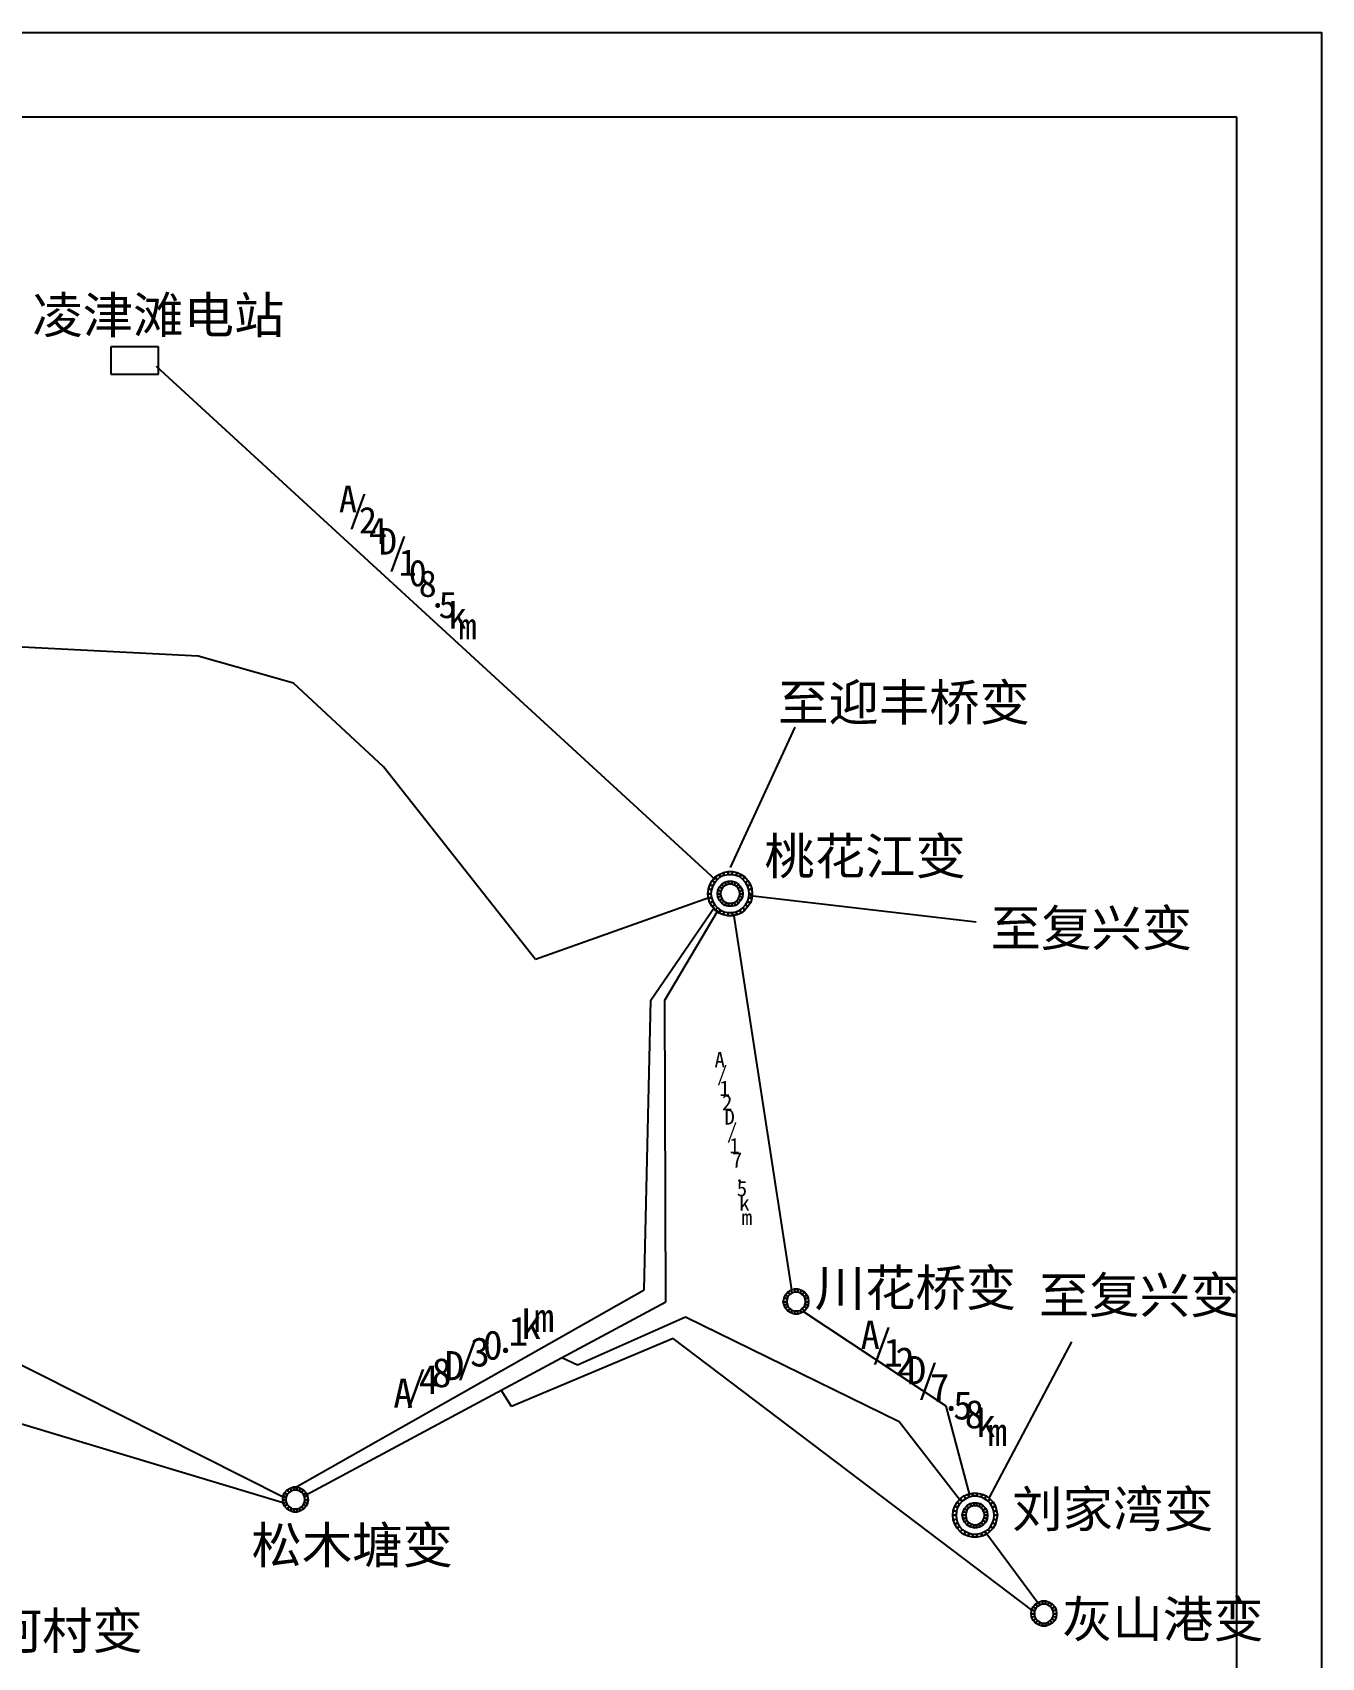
# Model space of a CAD drawing. Header units: metres. Extents: x 17 to 1264, y 17 to 859.
# Drawn here: x 776 to 1207, y 315 to 859 of the extents above; entities that cross this region are included whole.
import ezdxf

# ---------------------------------------------------------------- set-up
doc = ezdxf.new("R2010")
doc.units = ezdxf.units.M
for name, color, linetype in [('LINES', 7, 'Continuous'), ('POLYLINES', 4, 'Continuous'), ('RECTS', 7, 'Continuous'), ('TEXTS', 3, 'Continuous')]:
    doc.layers.add(name, color=color, linetype=linetype)

msp = doc.modelspace()

# ---------------------------------------------------------------- linework, layer by layer
at = {"layer": 'LINES'}
for p, q in [((1179.14, 830.45), (87.76, 830.45)), ((1179.14, 45.22), (1179.14, 830.45)), ((818.2, 753.62), (802.22, 753.62)), ((802.22, 753.62), (802.22, 744.55)), ((818.2, 744.55), (818.2, 753.62)), ((817.41, 747.22), (1004.47, 575.42)), ((802.22, 744.55), (818.2, 744.55)), ((831.52, 650.16), (685.29, 657.5)), ((863.35, 641.16), (831.52, 650.16)), ((893.51, 613.15), (863.35, 641.16)), ((1031.11, 626.4), (1009.51, 579.46)), ((944.35, 548.71), (893.51, 613.15)), ((1002.67, 569.38), (944.35, 548.71)), ((982.94, 535.1), (1004.32, 566.14)), ((1091.8, 561.17), (1016.2, 569.95)), ((987.69, 535.03), (1005.47, 565.13)), ((1030.17, 438.12), (1010.73, 563.9)), ((980.78, 438.12), (982.94, 535.1)), ((987.98, 434.16), (987.69, 535.03)), ((860.54, 366.62), (588.31, 448.56)), ((860.32, 368.57), (696.95, 450.94)), ((863.2, 371.59), (980.78, 438.12)), ((867.45, 369.43), (987.98, 434.16)), ((1081.79, 399.17), (1033.99, 430.92)), ((958.46, 413.06), (994.53, 429.12)), ((994.53, 429.12), (1066.1, 394.06)), ((990.5, 421.85), (936.35, 399.1)), ((1110.81, 330.7), (990.5, 421.85)), ((1123.77, 420.77), (1096.19, 368.64)), ((953.2, 415.51), (958.46, 413.06)), ((936.35, 399.1), (932.9, 404.57)), ((1089.71, 369.43), (1081.79, 399.17)), ((1066.1, 394.06), (1086.62, 367.63)), ((1112.68, 333.14), (1095.04, 356.83))]:
    msp.add_line(p, q, dxfattribs=at)
at = {"layer": 'POLYLINES'}
for points in [[(1006.27, 576.29), (1005.26, 575.42), (1004.54, 576.29), (1005.83, 577.15), (1006.27, 576.29)], [(1006.27, 576.29), (1005.26, 575.42), (1004.54, 576.29), (1005.83, 577.15), (1006.27, 576.29)], [(1007.56, 576.72), (1006.27, 576.29), (1005.83, 577.15), (1007.27, 577.73), (1007.56, 576.72)], [(1007.56, 576.72), (1006.27, 576.29), (1005.83, 577.15), (1007.27, 577.73), (1007.56, 576.72)], [(1008.86, 577.01), (1007.56, 576.72), (1007.27, 577.73), (1008.71, 578.16), (1008.86, 577.01)], [(1008.86, 577.01), (1007.56, 576.72), (1007.27, 577.73), (1008.71, 578.16), (1008.86, 577.01)], [(1010.15, 577.01), (1008.86, 577.01), (1008.71, 578.16), (1010.3, 578.16), (1010.15, 577.01)], [(1010.15, 577.01), (1008.86, 577.01), (1008.71, 578.16), (1010.3, 578.16), (1010.15, 577.01)], [(1011.45, 576.72), (1010.15, 577.01), (1010.3, 578.16), (1011.88, 577.73), (1011.45, 576.72)], [(1011.45, 576.72), (1010.15, 577.01), (1010.3, 578.16), (1011.88, 577.73), (1011.45, 576.72)], [(1012.75, 576.29), (1011.45, 576.72), (1011.88, 577.73), (1013.18, 577.15), (1012.75, 576.29)], [(1012.75, 576.29), (1011.45, 576.72), (1011.88, 577.73), (1013.18, 577.15), (1012.75, 576.29)], [(1013.75, 575.42), (1012.75, 576.29), (1013.18, 577.15), (1014.47, 576.29), (1013.75, 575.42)], [(1013.75, 575.42), (1012.75, 576.29), (1013.18, 577.15), (1014.47, 576.29), (1013.75, 575.42)], [(1003.24, 571.97), (1003.1, 570.67), (1002.09, 570.67), (1002.23, 572.26), (1003.24, 571.97)], [(1003.24, 571.97), (1003.1, 570.67), (1002.09, 570.67), (1002.23, 572.26), (1003.24, 571.97)], [(1003.67, 573.26), (1003.24, 571.97), (1002.23, 572.26), (1002.67, 573.7), (1003.67, 573.26)], [(1003.67, 573.26), (1003.24, 571.97), (1002.23, 572.26), (1002.67, 573.7), (1003.67, 573.26)], [(1004.39, 574.42), (1003.67, 573.26), (1002.67, 573.7), (1003.53, 575.14), (1004.39, 574.42)], [(1004.39, 574.42), (1003.67, 573.26), (1002.67, 573.7), (1003.53, 575.14), (1004.39, 574.42)], [(1005.26, 575.42), (1004.39, 574.42), (1003.53, 575.14), (1004.54, 576.29), (1005.26, 575.42)], [(1005.26, 575.42), (1004.39, 574.42), (1003.53, 575.14), (1004.54, 576.29), (1005.26, 575.42)], [(1006.41, 571.54), (1006.27, 570.67), (1005.26, 570.67), (1005.4, 571.82), (1006.41, 571.54)], [(1006.41, 571.54), (1006.27, 570.67), (1005.26, 570.67), (1005.4, 571.82), (1006.41, 571.54)], [(1006.84, 572.4), (1006.41, 571.54), (1005.4, 571.82), (1005.98, 572.98), (1006.84, 572.4)], [(1006.84, 572.4), (1006.41, 571.54), (1005.4, 571.82), (1005.98, 572.98), (1006.84, 572.4)], [(1007.42, 573.12), (1006.84, 572.4), (1005.98, 572.98), (1006.7, 573.84), (1007.42, 573.12)], [(1007.42, 573.12), (1006.84, 572.4), (1005.98, 572.98), (1006.7, 573.84), (1007.42, 573.12)], [(1008.14, 573.55), (1007.42, 573.12), (1006.7, 573.84), (1007.71, 574.56), (1008.14, 573.55)], [(1008.14, 573.55), (1007.42, 573.12), (1006.7, 573.84), (1007.71, 574.56), (1008.14, 573.55)], [(1009, 573.84), (1008.14, 573.55), (1007.71, 574.56), (1008.86, 574.85), (1009, 573.84)], [(1009, 573.84), (1008.14, 573.55), (1007.71, 574.56), (1008.86, 574.85), (1009, 573.84)], [(1010.01, 573.84), (1009, 573.84), (1008.86, 574.85), (1010.15, 574.85), (1010.01, 573.84)], [(1010.01, 573.84), (1009, 573.84), (1008.86, 574.85), (1010.15, 574.85), (1010.01, 573.84)], [(1010.87, 573.55), (1010.01, 573.84), (1010.15, 574.85), (1011.31, 574.56), (1010.87, 573.55)], [(1010.87, 573.55), (1010.01, 573.84), (1010.15, 574.85), (1011.31, 574.56), (1010.87, 573.55)], [(1011.59, 573.12), (1010.87, 573.55), (1011.31, 574.56), (1012.31, 573.84), (1011.59, 573.12)], [(1011.59, 573.12), (1010.87, 573.55), (1011.31, 574.56), (1012.31, 573.84), (1011.59, 573.12)], [(1012.17, 572.4), (1011.59, 573.12), (1012.31, 573.84), (1013.03, 572.98), (1012.17, 572.4)], [(1012.17, 572.4), (1011.59, 573.12), (1012.31, 573.84), (1013.03, 572.98), (1012.17, 572.4)], [(1012.6, 571.54), (1012.17, 572.4), (1013.03, 572.98), (1013.61, 571.82), (1012.6, 571.54)], [(1012.6, 571.54), (1012.17, 572.4), (1013.03, 572.98), (1013.61, 571.82), (1012.6, 571.54)], [(1012.75, 570.67), (1012.6, 571.54), (1013.61, 571.82), (1013.75, 570.67), (1012.75, 570.67)], [(1012.75, 570.67), (1012.6, 571.54), (1013.61, 571.82), (1013.75, 570.67), (1012.75, 570.67)], [(1014.62, 574.42), (1013.75, 575.42), (1014.47, 576.29), (1015.48, 575.14), (1014.62, 574.42)], [(1014.62, 574.42), (1013.75, 575.42), (1014.47, 576.29), (1015.48, 575.14), (1014.62, 574.42)], [(1015.34, 573.26), (1014.62, 574.42), (1015.48, 575.14), (1016.35, 573.7), (1015.34, 573.26)], [(1015.34, 573.26), (1014.62, 574.42), (1015.48, 575.14), (1016.35, 573.7), (1015.34, 573.26)], [(1015.77, 571.97), (1015.34, 573.26), (1016.35, 573.7), (1016.78, 572.26), (1015.77, 571.97)], [(1015.77, 571.97), (1015.34, 573.26), (1016.35, 573.7), (1016.78, 572.26), (1015.77, 571.97)], [(1015.91, 570.67), (1015.77, 571.97), (1016.78, 572.26), (1016.92, 570.67), (1015.91, 570.67)], [(1015.91, 570.67), (1015.77, 571.97), (1016.78, 572.26), (1016.92, 570.67), (1015.91, 570.67)], [(1003.1, 570.67), (1003.24, 569.38), (1002.23, 569.09), (1002.09, 570.67), (1003.1, 570.67)], [(1003.1, 570.67), (1003.24, 569.38), (1002.23, 569.09), (1002.09, 570.67), (1003.1, 570.67)], [(1003.24, 569.38), (1003.67, 568.08), (1002.67, 567.65), (1002.23, 569.09), (1003.24, 569.38)], [(1003.24, 569.38), (1003.67, 568.08), (1002.67, 567.65), (1002.23, 569.09), (1003.24, 569.38)], [(1003.67, 568.08), (1004.39, 566.93), (1003.53, 566.35), (1002.67, 567.65), (1003.67, 568.08)], [(1003.67, 568.08), (1004.39, 566.93), (1003.53, 566.35), (1002.67, 567.65), (1003.67, 568.08)], [(1004.39, 566.93), (1005.26, 565.92), (1004.54, 565.2), (1003.53, 566.35), (1004.39, 566.93)], [(1004.39, 566.93), (1005.26, 565.92), (1004.54, 565.2), (1003.53, 566.35), (1004.39, 566.93)], [(1005.26, 565.92), (1006.27, 565.2), (1005.83, 564.19), (1004.54, 565.2), (1005.26, 565.92)], [(1005.26, 565.92), (1006.27, 565.2), (1005.83, 564.19), (1004.54, 565.2), (1005.26, 565.92)], [(1006.27, 570.67), (1006.41, 569.81), (1005.4, 569.52), (1005.26, 570.67), (1006.27, 570.67)], [(1006.27, 570.67), (1006.41, 569.81), (1005.4, 569.52), (1005.26, 570.67), (1006.27, 570.67)], [(1006.41, 569.81), (1006.84, 568.94), (1005.98, 568.37), (1005.4, 569.52), (1006.41, 569.81)], [(1006.41, 569.81), (1006.84, 568.94), (1005.98, 568.37), (1005.4, 569.52), (1006.41, 569.81)], [(1006.84, 568.94), (1007.42, 568.22), (1006.7, 567.5), (1005.98, 568.37), (1006.84, 568.94)], [(1006.84, 568.94), (1007.42, 568.22), (1006.7, 567.5), (1005.98, 568.37), (1006.84, 568.94)], [(1007.42, 568.22), (1008.14, 567.79), (1007.71, 566.78), (1006.7, 567.5), (1007.42, 568.22)], [(1007.42, 568.22), (1008.14, 567.79), (1007.71, 566.78), (1006.7, 567.5), (1007.42, 568.22)], [(1008.14, 567.79), (1009, 567.5), (1008.86, 566.5), (1007.71, 566.78), (1008.14, 567.79)], [(1008.14, 567.79), (1009, 567.5), (1008.86, 566.5), (1007.71, 566.78), (1008.14, 567.79)], [(1009, 567.5), (1010.01, 567.5), (1010.15, 566.5), (1008.86, 566.5), (1009, 567.5)], [(1009, 567.5), (1010.01, 567.5), (1010.15, 566.5), (1008.86, 566.5), (1009, 567.5)], [(1010.01, 567.5), (1010.87, 567.79), (1011.31, 566.78), (1010.15, 566.5), (1010.01, 567.5)], [(1010.01, 567.5), (1010.87, 567.79), (1011.31, 566.78), (1010.15, 566.5), (1010.01, 567.5)], [(1010.87, 567.79), (1011.59, 568.22), (1012.31, 567.5), (1011.31, 566.78), (1010.87, 567.79)], [(1010.87, 567.79), (1011.59, 568.22), (1012.31, 567.5), (1011.31, 566.78), (1010.87, 567.79)], [(1011.59, 568.22), (1012.17, 568.94), (1013.03, 568.37), (1012.31, 567.5), (1011.59, 568.22)], [(1011.59, 568.22), (1012.17, 568.94), (1013.03, 568.37), (1012.31, 567.5), (1011.59, 568.22)], [(1012.17, 568.94), (1012.6, 569.81), (1013.61, 569.52), (1013.03, 568.37), (1012.17, 568.94)], [(1012.17, 568.94), (1012.6, 569.81), (1013.61, 569.52), (1013.03, 568.37), (1012.17, 568.94)], [(1012.6, 569.81), (1012.75, 570.67), (1013.75, 570.67), (1013.61, 569.52), (1012.6, 569.81)], [(1012.6, 569.81), (1012.75, 570.67), (1013.75, 570.67), (1013.61, 569.52), (1012.6, 569.81)], [(1012.75, 565.2), (1013.75, 565.92), (1014.47, 565.2), (1013.18, 564.19), (1012.75, 565.2)], [(1012.75, 565.2), (1013.75, 565.92), (1014.47, 565.2), (1013.18, 564.19), (1012.75, 565.2)], [(1013.75, 565.92), (1014.62, 566.93), (1015.48, 566.35), (1014.47, 565.2), (1013.75, 565.92)], [(1013.75, 565.92), (1014.62, 566.93), (1015.48, 566.35), (1014.47, 565.2), (1013.75, 565.92)], [(1014.62, 566.93), (1015.34, 568.08), (1016.35, 567.65), (1015.48, 566.35), (1014.62, 566.93)], [(1014.62, 566.93), (1015.34, 568.08), (1016.35, 567.65), (1015.48, 566.35), (1014.62, 566.93)], [(1015.34, 568.08), (1015.77, 569.38), (1016.78, 569.09), (1016.35, 567.65), (1015.34, 568.08)], [(1015.34, 568.08), (1015.77, 569.38), (1016.78, 569.09), (1016.35, 567.65), (1015.34, 568.08)], [(1015.77, 569.38), (1015.91, 570.67), (1016.92, 570.67), (1016.78, 569.09), (1015.77, 569.38)], [(1015.77, 569.38), (1015.91, 570.67), (1016.92, 570.67), (1016.78, 569.09), (1015.77, 569.38)], [(1006.27, 565.2), (1007.56, 564.62), (1007.27, 563.62), (1005.83, 564.19), (1006.27, 565.2)], [(1006.27, 565.2), (1007.56, 564.62), (1007.27, 563.62), (1005.83, 564.19), (1006.27, 565.2)], [(1007.56, 564.62), (1008.86, 564.34), (1008.71, 563.33), (1007.27, 563.62), (1007.56, 564.62)], [(1007.56, 564.62), (1008.86, 564.34), (1008.71, 563.33), (1007.27, 563.62), (1007.56, 564.62)], [(1008.86, 564.34), (1010.15, 564.34), (1010.3, 563.33), (1008.71, 563.33), (1008.86, 564.34)], [(1008.86, 564.34), (1010.15, 564.34), (1010.3, 563.33), (1008.71, 563.33), (1008.86, 564.34)], [(1010.15, 564.34), (1011.45, 564.62), (1011.88, 563.62), (1010.3, 563.33), (1010.15, 564.34)], [(1010.15, 564.34), (1011.45, 564.62), (1011.88, 563.62), (1010.3, 563.33), (1010.15, 564.34)], [(1011.45, 564.62), (1012.75, 565.2), (1013.18, 564.19), (1011.88, 563.62), (1011.45, 564.62)], [(1011.45, 564.62), (1012.75, 565.2), (1013.18, 564.19), (1011.88, 563.62), (1011.45, 564.62)], [(1028.59, 435.17), (1028.44, 434.16), (1027.29, 434.16), (1027.58, 435.46), (1028.59, 435.17)], [(1028.59, 435.17), (1028.44, 434.16), (1027.29, 434.16), (1027.58, 435.46), (1028.59, 435.17)], [(1028.87, 435.89), (1028.59, 435.17), (1027.58, 435.46), (1028.01, 436.46), (1028.87, 435.89)], [(1028.87, 435.89), (1028.59, 435.17), (1027.58, 435.46), (1028.01, 436.46), (1028.87, 435.89)], [(1029.45, 436.61), (1028.87, 435.89), (1028.01, 436.46), (1028.87, 437.47), (1029.45, 436.61)], [(1029.45, 436.61), (1028.87, 435.89), (1028.01, 436.46), (1028.87, 437.47), (1029.45, 436.61)], [(1030.31, 437.18), (1029.45, 436.61), (1028.87, 437.47), (1029.88, 438.05), (1030.31, 437.18)], [(1030.31, 437.18), (1029.45, 436.61), (1028.87, 437.47), (1029.88, 438.05), (1030.31, 437.18)], [(1031.18, 437.33), (1030.31, 437.18), (1029.88, 438.05), (1031.03, 438.48), (1031.18, 437.33)], [(1031.18, 437.33), (1030.31, 437.18), (1029.88, 438.05), (1031.03, 438.48), (1031.18, 437.33)], [(1032.04, 437.33), (1031.18, 437.33), (1031.03, 438.48), (1032.19, 438.48), (1032.04, 437.33)], [(1032.04, 437.33), (1031.18, 437.33), (1031.03, 438.48), (1032.19, 438.48), (1032.04, 437.33)], [(1032.91, 437.18), (1032.04, 437.33), (1032.19, 438.48), (1033.34, 438.05), (1032.91, 437.18)], [(1032.91, 437.18), (1032.04, 437.33), (1032.19, 438.48), (1033.34, 438.05), (1032.91, 437.18)], [(1033.63, 436.61), (1032.91, 437.18), (1033.34, 438.05), (1034.35, 437.47), (1033.63, 436.61)], [(1033.63, 436.61), (1032.91, 437.18), (1033.34, 438.05), (1034.35, 437.47), (1033.63, 436.61)], [(1034.35, 435.89), (1033.63, 436.61), (1034.35, 437.47), (1035.21, 436.46), (1034.35, 435.89)], [(1034.35, 435.89), (1033.63, 436.61), (1034.35, 437.47), (1035.21, 436.46), (1034.35, 435.89)], [(1034.63, 435.17), (1034.35, 435.89), (1035.21, 436.46), (1035.64, 435.46), (1034.63, 435.17)], [(1034.63, 435.17), (1034.35, 435.89), (1035.21, 436.46), (1035.64, 435.46), (1034.63, 435.17)], [(1034.78, 434.16), (1034.63, 435.17), (1035.64, 435.46), (1035.79, 434.16), (1034.78, 434.16)], [(1034.78, 434.16), (1034.63, 435.17), (1035.64, 435.46), (1035.79, 434.16), (1034.78, 434.16)], [(1028.44, 434.16), (1028.59, 433.3), (1027.58, 433.01), (1027.29, 434.16), (1028.44, 434.16)], [(1028.44, 434.16), (1028.59, 433.3), (1027.58, 433.01), (1027.29, 434.16), (1028.44, 434.16)], [(1028.59, 433.3), (1028.87, 432.58), (1028.01, 432), (1027.58, 433.01), (1028.59, 433.3)], [(1028.59, 433.3), (1028.87, 432.58), (1028.01, 432), (1027.58, 433.01), (1028.59, 433.3)], [(1028.87, 432.58), (1029.45, 431.86), (1028.87, 430.99), (1028.01, 432), (1028.87, 432.58)], [(1028.87, 432.58), (1029.45, 431.86), (1028.87, 430.99), (1028.01, 432), (1028.87, 432.58)], [(1029.45, 431.86), (1030.31, 431.28), (1029.88, 430.42), (1028.87, 430.99), (1029.45, 431.86)], [(1029.45, 431.86), (1030.31, 431.28), (1029.88, 430.42), (1028.87, 430.99), (1029.45, 431.86)], [(1030.31, 431.28), (1031.18, 431.14), (1031.03, 429.98), (1029.88, 430.42), (1030.31, 431.28)], [(1030.31, 431.28), (1031.18, 431.14), (1031.03, 429.98), (1029.88, 430.42), (1030.31, 431.28)], [(1031.18, 431.14), (1032.04, 431.14), (1032.19, 429.98), (1031.03, 429.98), (1031.18, 431.14)], [(1031.18, 431.14), (1032.04, 431.14), (1032.19, 429.98), (1031.03, 429.98), (1031.18, 431.14)], [(1032.04, 431.14), (1032.91, 431.28), (1033.34, 430.42), (1032.19, 429.98), (1032.04, 431.14)], [(1032.04, 431.14), (1032.91, 431.28), (1033.34, 430.42), (1032.19, 429.98), (1032.04, 431.14)], [(1032.91, 431.28), (1033.63, 431.86), (1034.35, 430.99), (1033.34, 430.42), (1032.91, 431.28)], [(1032.91, 431.28), (1033.63, 431.86), (1034.35, 430.99), (1033.34, 430.42), (1032.91, 431.28)], [(1033.63, 431.86), (1034.35, 432.58), (1035.21, 432), (1034.35, 430.99), (1033.63, 431.86)], [(1033.63, 431.86), (1034.35, 432.58), (1035.21, 432), (1034.35, 430.99), (1033.63, 431.86)], [(1034.35, 432.58), (1034.63, 433.3), (1035.64, 433.01), (1035.21, 432), (1034.35, 432.58)], [(1034.35, 432.58), (1034.63, 433.3), (1035.64, 433.01), (1035.21, 432), (1034.35, 432.58)], [(1034.63, 433.3), (1034.78, 434.16), (1035.79, 434.16), (1035.64, 433.01), (1034.63, 433.3)], [(1034.63, 433.3), (1034.78, 434.16), (1035.79, 434.16), (1035.64, 433.01), (1034.63, 433.3)], [(861.26, 369.65), (860.97, 368.93), (859.96, 369.22), (860.39, 370.22), (861.26, 369.65)], [(861.26, 369.65), (860.97, 368.93), (859.96, 369.22), (860.39, 370.22), (861.26, 369.65)], [(861.98, 370.37), (861.26, 369.65), (860.39, 370.22), (861.26, 371.23), (861.98, 370.37)], [(861.98, 370.37), (861.26, 369.65), (860.39, 370.22), (861.26, 371.23), (861.98, 370.37)], [(862.7, 370.94), (861.98, 370.37), (861.26, 371.23), (862.27, 371.81), (862.7, 370.94)], [(862.7, 370.94), (861.98, 370.37), (861.26, 371.23), (862.27, 371.81), (862.7, 370.94)], [(863.56, 371.09), (862.7, 370.94), (862.27, 371.81), (863.42, 372.24), (863.56, 371.09)], [(863.56, 371.09), (862.7, 370.94), (862.27, 371.81), (863.42, 372.24), (863.56, 371.09)], [(864.43, 371.09), (863.56, 371.09), (863.42, 372.24), (864.57, 372.24), (864.43, 371.09)], [(864.43, 371.09), (863.56, 371.09), (863.42, 372.24), (864.57, 372.24), (864.43, 371.09)], [(865.29, 370.94), (864.43, 371.09), (864.57, 372.24), (865.72, 371.81), (865.29, 370.94)], [(865.29, 370.94), (864.43, 371.09), (864.57, 372.24), (865.72, 371.81), (865.29, 370.94)], [(866.15, 370.37), (865.29, 370.94), (865.72, 371.81), (866.73, 371.23), (866.15, 370.37)], [(866.15, 370.37), (865.29, 370.94), (865.72, 371.81), (866.73, 371.23), (866.15, 370.37)], [(866.73, 369.65), (866.15, 370.37), (866.73, 371.23), (867.59, 370.22), (866.73, 369.65)], [(866.73, 369.65), (866.15, 370.37), (866.73, 371.23), (867.59, 370.22), (866.73, 369.65)], [(867.02, 368.93), (866.73, 369.65), (867.59, 370.22), (868.03, 369.22), (867.02, 368.93)], [(867.02, 368.93), (866.73, 369.65), (867.59, 370.22), (868.03, 369.22), (867.02, 368.93)], [(1089.5, 368.78), (1088.35, 368.21), (1087.77, 369.22), (1089.21, 369.79), (1089.5, 368.78)], [(1089.5, 368.78), (1088.35, 368.21), (1087.77, 369.22), (1089.21, 369.79), (1089.5, 368.78)], [(1090.79, 369.07), (1089.5, 368.78), (1089.21, 369.79), (1090.65, 370.08), (1090.79, 369.07)], [(1090.79, 369.07), (1089.5, 368.78), (1089.21, 369.79), (1090.65, 370.08), (1090.79, 369.07)], [(1092.09, 369.07), (1090.79, 369.07), (1090.65, 370.08), (1092.23, 370.08), (1092.09, 369.07)], [(1092.09, 369.07), (1090.79, 369.07), (1090.65, 370.08), (1092.23, 370.08), (1092.09, 369.07)], [(1093.53, 368.78), (1092.09, 369.07), (1092.23, 370.08), (1093.82, 369.79), (1093.53, 368.78)], [(1093.53, 368.78), (1092.09, 369.07), (1092.23, 370.08), (1093.82, 369.79), (1093.53, 368.78)], [(1094.68, 368.21), (1093.53, 368.78), (1093.82, 369.79), (1095.26, 369.22), (1094.68, 368.21)], [(1094.68, 368.21), (1093.53, 368.78), (1093.82, 369.79), (1095.26, 369.22), (1094.68, 368.21)], [(860.97, 368.93), (860.83, 367.92), (859.82, 367.92), (859.96, 369.22), (860.97, 368.93)], [(860.97, 368.93), (860.83, 367.92), (859.82, 367.92), (859.96, 369.22), (860.97, 368.93)], [(860.83, 367.92), (860.97, 367.06), (859.96, 366.77), (859.82, 367.92), (860.83, 367.92)], [(860.83, 367.92), (860.97, 367.06), (859.96, 366.77), (859.82, 367.92), (860.83, 367.92)], [(860.97, 367.06), (861.26, 366.34), (860.39, 365.76), (859.96, 366.77), (860.97, 367.06)], [(860.97, 367.06), (861.26, 366.34), (860.39, 365.76), (859.96, 366.77), (860.97, 367.06)], [(861.26, 366.34), (861.98, 365.62), (861.26, 364.75), (860.39, 365.76), (861.26, 366.34)], [(861.26, 366.34), (861.98, 365.62), (861.26, 364.75), (860.39, 365.76), (861.26, 366.34)], [(861.98, 365.62), (862.7, 365.04), (862.27, 364.18), (861.26, 364.75), (861.98, 365.62)], [(861.98, 365.62), (862.7, 365.04), (862.27, 364.18), (861.26, 364.75), (861.98, 365.62)], [(862.7, 365.04), (863.56, 364.9), (863.42, 363.74), (862.27, 364.18), (862.7, 365.04)], [(862.7, 365.04), (863.56, 364.9), (863.42, 363.74), (862.27, 364.18), (862.7, 365.04)], [(863.56, 364.9), (864.43, 364.9), (864.57, 363.74), (863.42, 363.74), (863.56, 364.9)], [(863.56, 364.9), (864.43, 364.9), (864.57, 363.74), (863.42, 363.74), (863.56, 364.9)], [(864.43, 364.9), (865.29, 365.04), (865.72, 364.18), (864.57, 363.74), (864.43, 364.9)], [(864.43, 364.9), (865.29, 365.04), (865.72, 364.18), (864.57, 363.74), (864.43, 364.9)], [(865.29, 365.04), (866.15, 365.62), (866.73, 364.75), (865.72, 364.18), (865.29, 365.04)], [(865.29, 365.04), (866.15, 365.62), (866.73, 364.75), (865.72, 364.18), (865.29, 365.04)], [(866.15, 365.62), (866.73, 366.34), (867.59, 365.76), (866.73, 364.75), (866.15, 365.62)], [(866.15, 365.62), (866.73, 366.34), (867.59, 365.76), (866.73, 364.75), (866.15, 365.62)], [(866.73, 366.34), (867.02, 367.06), (868.03, 366.77), (867.59, 365.76), (866.73, 366.34)], [(866.73, 366.34), (867.02, 367.06), (868.03, 366.77), (867.59, 365.76), (866.73, 366.34)], [(867.16, 367.92), (867.02, 368.93), (868.03, 369.22), (868.31, 367.92), (867.16, 367.92)], [(867.16, 367.92), (867.02, 368.93), (868.03, 369.22), (868.31, 367.92), (867.16, 367.92)], [(867.02, 367.06), (867.16, 367.92), (868.31, 367.92), (868.03, 366.77), (867.02, 367.06)], [(867.02, 367.06), (867.16, 367.92), (868.31, 367.92), (868.03, 366.77), (867.02, 367.06)], [(1085.32, 364.03), (1085.18, 362.74), (1084.03, 362.74), (1084.17, 364.32), (1085.32, 364.03)], [(1085.32, 364.03), (1085.18, 362.74), (1084.03, 362.74), (1084.17, 364.32), (1085.32, 364.03)], [(1085.61, 365.33), (1085.32, 364.03), (1084.17, 364.32), (1084.75, 365.76), (1085.61, 365.33)], [(1085.61, 365.33), (1085.32, 364.03), (1084.17, 364.32), (1084.75, 365.76), (1085.61, 365.33)], [(1086.33, 366.48), (1085.61, 365.33), (1084.75, 365.76), (1085.47, 367.06), (1086.33, 366.48)], [(1086.33, 366.48), (1085.61, 365.33), (1084.75, 365.76), (1085.47, 367.06), (1086.33, 366.48)], [(1087.19, 367.49), (1086.33, 366.48), (1085.47, 367.06), (1086.47, 368.21), (1087.19, 367.49)], [(1087.19, 367.49), (1086.33, 366.48), (1085.47, 367.06), (1086.47, 368.21), (1087.19, 367.49)], [(1088.35, 368.21), (1087.19, 367.49), (1086.47, 368.21), (1087.77, 369.22), (1088.35, 368.21)], [(1088.35, 368.21), (1087.19, 367.49), (1086.47, 368.21), (1087.77, 369.22), (1088.35, 368.21)], [(1088.78, 364.46), (1088.49, 363.6), (1087.48, 363.89), (1087.91, 365.04), (1088.78, 364.46)], [(1088.78, 364.46), (1088.49, 363.6), (1087.48, 363.89), (1087.91, 365.04), (1088.78, 364.46)], [(1089.35, 365.18), (1088.78, 364.46), (1087.91, 365.04), (1088.78, 365.9), (1089.35, 365.18)], [(1089.35, 365.18), (1088.78, 364.46), (1087.91, 365.04), (1088.78, 365.9), (1089.35, 365.18)], [(1090.22, 365.62), (1089.35, 365.18), (1088.78, 365.9), (1089.79, 366.62), (1090.22, 365.62)], [(1090.22, 365.62), (1089.35, 365.18), (1088.78, 365.9), (1089.79, 366.62), (1090.22, 365.62)], [(1091.08, 365.9), (1090.22, 365.62), (1089.79, 366.62), (1090.94, 366.91), (1091.08, 365.9)], [(1091.08, 365.9), (1090.22, 365.62), (1089.79, 366.62), (1090.94, 366.91), (1091.08, 365.9)], [(1091.95, 365.9), (1091.08, 365.9), (1090.94, 366.91), (1092.09, 366.91), (1091.95, 365.9)], [(1091.95, 365.9), (1091.08, 365.9), (1090.94, 366.91), (1092.09, 366.91), (1091.95, 365.9)], [(1092.81, 365.62), (1091.95, 365.9), (1092.09, 366.91), (1093.24, 366.62), (1092.81, 365.62)], [(1092.81, 365.62), (1091.95, 365.9), (1092.09, 366.91), (1093.24, 366.62), (1092.81, 365.62)], [(1093.53, 365.18), (1092.81, 365.62), (1093.24, 366.62), (1094.25, 365.9), (1093.53, 365.18)], [(1093.53, 365.18), (1092.81, 365.62), (1093.24, 366.62), (1094.25, 365.9), (1093.53, 365.18)], [(1094.11, 364.46), (1093.53, 365.18), (1094.25, 365.9), (1095.11, 365.04), (1094.11, 364.46)], [(1094.11, 364.46), (1093.53, 365.18), (1094.25, 365.9), (1095.11, 365.04), (1094.11, 364.46)], [(1094.54, 363.6), (1094.11, 364.46), (1095.11, 365.04), (1095.55, 363.89), (1094.54, 363.6)], [(1094.54, 363.6), (1094.11, 364.46), (1095.11, 365.04), (1095.55, 363.89), (1094.54, 363.6)], [(1095.83, 367.49), (1094.68, 368.21), (1095.26, 369.22), (1096.41, 368.21), (1095.83, 367.49)], [(1095.83, 367.49), (1094.68, 368.21), (1095.26, 369.22), (1096.41, 368.21), (1095.83, 367.49)], [(1096.7, 366.48), (1095.83, 367.49), (1096.41, 368.21), (1097.56, 367.06), (1096.7, 366.48)], [(1096.7, 366.48), (1095.83, 367.49), (1096.41, 368.21), (1097.56, 367.06), (1096.7, 366.48)], [(1097.27, 365.33), (1096.7, 366.48), (1097.56, 367.06), (1098.28, 365.76), (1097.27, 365.33)], [(1097.27, 365.33), (1096.7, 366.48), (1097.56, 367.06), (1098.28, 365.76), (1097.27, 365.33)], [(1097.71, 364.03), (1097.27, 365.33), (1098.28, 365.76), (1098.71, 364.32), (1097.71, 364.03)], [(1097.71, 364.03), (1097.27, 365.33), (1098.28, 365.76), (1098.71, 364.32), (1097.71, 364.03)], [(1097.85, 362.74), (1097.71, 364.03), (1098.71, 364.32), (1099, 362.74), (1097.85, 362.74)], [(1097.85, 362.74), (1097.71, 364.03), (1098.71, 364.32), (1099, 362.74), (1097.85, 362.74)], [(1085.18, 362.74), (1085.32, 361.44), (1084.17, 361.15), (1084.03, 362.74), (1085.18, 362.74)], [(1085.18, 362.74), (1085.32, 361.44), (1084.17, 361.15), (1084.03, 362.74), (1085.18, 362.74)], [(1085.32, 361.44), (1085.61, 360.14), (1084.75, 359.71), (1084.17, 361.15), (1085.32, 361.44)], [(1085.32, 361.44), (1085.61, 360.14), (1084.75, 359.71), (1084.17, 361.15), (1085.32, 361.44)], [(1085.61, 360.14), (1086.33, 358.99), (1085.47, 358.42), (1084.75, 359.71), (1085.61, 360.14)], [(1085.61, 360.14), (1086.33, 358.99), (1085.47, 358.42), (1084.75, 359.71), (1085.61, 360.14)], [(1086.33, 358.99), (1087.19, 357.98), (1086.47, 357.26), (1085.47, 358.42), (1086.33, 358.99)], [(1086.33, 358.99), (1087.19, 357.98), (1086.47, 357.26), (1085.47, 358.42), (1086.33, 358.99)], [(1088.49, 363.6), (1088.35, 362.74), (1087.19, 362.74), (1087.48, 363.89), (1088.49, 363.6)], [(1088.49, 363.6), (1088.35, 362.74), (1087.19, 362.74), (1087.48, 363.89), (1088.49, 363.6)], [(1088.35, 362.74), (1088.49, 361.87), (1087.48, 361.58), (1087.19, 362.74), (1088.35, 362.74)], [(1088.35, 362.74), (1088.49, 361.87), (1087.48, 361.58), (1087.19, 362.74), (1088.35, 362.74)], [(1088.49, 361.87), (1088.78, 361.01), (1087.91, 360.43), (1087.48, 361.58), (1088.49, 361.87)], [(1088.49, 361.87), (1088.78, 361.01), (1087.91, 360.43), (1087.48, 361.58), (1088.49, 361.87)], [(1088.78, 361.01), (1089.35, 360.29), (1088.78, 359.57), (1087.91, 360.43), (1088.78, 361.01)], [(1088.78, 361.01), (1089.35, 360.29), (1088.78, 359.57), (1087.91, 360.43), (1088.78, 361.01)], [(1089.35, 360.29), (1090.22, 359.86), (1089.79, 358.85), (1088.78, 359.57), (1089.35, 360.29)], [(1089.35, 360.29), (1090.22, 359.86), (1089.79, 358.85), (1088.78, 359.57), (1089.35, 360.29)], [(1090.22, 359.86), (1091.08, 359.57), (1090.94, 358.56), (1089.79, 358.85), (1090.22, 359.86)], [(1090.22, 359.86), (1091.08, 359.57), (1090.94, 358.56), (1089.79, 358.85), (1090.22, 359.86)], [(1091.08, 359.57), (1091.95, 359.57), (1092.09, 358.56), (1090.94, 358.56), (1091.08, 359.57)], [(1091.08, 359.57), (1091.95, 359.57), (1092.09, 358.56), (1090.94, 358.56), (1091.08, 359.57)], [(1091.95, 359.57), (1092.81, 359.86), (1093.24, 358.85), (1092.09, 358.56), (1091.95, 359.57)], [(1091.95, 359.57), (1092.81, 359.86), (1093.24, 358.85), (1092.09, 358.56), (1091.95, 359.57)], [(1092.81, 359.86), (1093.53, 360.29), (1094.25, 359.57), (1093.24, 358.85), (1092.81, 359.86)], [(1092.81, 359.86), (1093.53, 360.29), (1094.25, 359.57), (1093.24, 358.85), (1092.81, 359.86)], [(1093.53, 360.29), (1094.11, 361.01), (1095.11, 360.43), (1094.25, 359.57), (1093.53, 360.29)], [(1093.53, 360.29), (1094.11, 361.01), (1095.11, 360.43), (1094.25, 359.57), (1093.53, 360.29)], [(1094.11, 361.01), (1094.54, 361.87), (1095.55, 361.58), (1095.11, 360.43), (1094.11, 361.01)], [(1094.11, 361.01), (1094.54, 361.87), (1095.55, 361.58), (1095.11, 360.43), (1094.11, 361.01)], [(1094.68, 362.74), (1094.54, 363.6), (1095.55, 363.89), (1095.69, 362.74), (1094.68, 362.74)], [(1094.68, 362.74), (1094.54, 363.6), (1095.55, 363.89), (1095.69, 362.74), (1094.68, 362.74)], [(1094.54, 361.87), (1094.68, 362.74), (1095.69, 362.74), (1095.55, 361.58), (1094.54, 361.87)], [(1094.54, 361.87), (1094.68, 362.74), (1095.69, 362.74), (1095.55, 361.58), (1094.54, 361.87)], [(1095.83, 357.98), (1096.7, 358.99), (1097.56, 358.42), (1096.41, 357.26), (1095.83, 357.98)], [(1095.83, 357.98), (1096.7, 358.99), (1097.56, 358.42), (1096.41, 357.26), (1095.83, 357.98)], [(1096.7, 358.99), (1097.27, 360.14), (1098.28, 359.71), (1097.56, 358.42), (1096.7, 358.99)], [(1096.7, 358.99), (1097.27, 360.14), (1098.28, 359.71), (1097.56, 358.42), (1096.7, 358.99)], [(1097.27, 360.14), (1097.71, 361.44), (1098.71, 361.15), (1098.28, 359.71), (1097.27, 360.14)], [(1097.27, 360.14), (1097.71, 361.44), (1098.71, 361.15), (1098.28, 359.71), (1097.27, 360.14)], [(1097.71, 361.44), (1097.85, 362.74), (1099, 362.74), (1098.71, 361.15), (1097.71, 361.44)], [(1097.71, 361.44), (1097.85, 362.74), (1099, 362.74), (1098.71, 361.15), (1097.71, 361.44)], [(1087.19, 357.98), (1088.35, 357.26), (1087.77, 356.26), (1086.47, 357.26), (1087.19, 357.98)], [(1087.19, 357.98), (1088.35, 357.26), (1087.77, 356.26), (1086.47, 357.26), (1087.19, 357.98)], [(1088.35, 357.26), (1089.5, 356.69), (1089.21, 355.68), (1087.77, 356.26), (1088.35, 357.26)], [(1088.35, 357.26), (1089.5, 356.69), (1089.21, 355.68), (1087.77, 356.26), (1088.35, 357.26)], [(1089.5, 356.69), (1090.79, 356.4), (1090.65, 355.39), (1089.21, 355.68), (1089.5, 356.69)], [(1089.5, 356.69), (1090.79, 356.4), (1090.65, 355.39), (1089.21, 355.68), (1089.5, 356.69)], [(1090.79, 356.4), (1092.09, 356.4), (1092.23, 355.39), (1090.65, 355.39), (1090.79, 356.4)], [(1090.79, 356.4), (1092.09, 356.4), (1092.23, 355.39), (1090.65, 355.39), (1090.79, 356.4)], [(1092.09, 356.4), (1093.53, 356.69), (1093.82, 355.68), (1092.23, 355.39), (1092.09, 356.4)], [(1092.09, 356.4), (1093.53, 356.69), (1093.82, 355.68), (1092.23, 355.39), (1092.09, 356.4)], [(1093.53, 356.69), (1094.68, 357.26), (1095.26, 356.26), (1093.82, 355.68), (1093.53, 356.69)], [(1093.53, 356.69), (1094.68, 357.26), (1095.26, 356.26), (1093.82, 355.68), (1093.53, 356.69)], [(1094.68, 357.26), (1095.83, 357.98), (1096.41, 357.26), (1095.26, 356.26), (1094.68, 357.26)], [(1094.68, 357.26), (1095.83, 357.98), (1096.41, 357.26), (1095.26, 356.26), (1094.68, 357.26)], [(1111.82, 331.49), (1111.39, 330.77), (1110.38, 331.06), (1110.95, 332.06), (1111.82, 331.49)], [(1111.82, 331.49), (1111.39, 330.77), (1110.38, 331.06), (1110.95, 332.06), (1111.82, 331.49)], [(1112.39, 332.21), (1111.82, 331.49), (1110.95, 332.06), (1111.67, 333.07), (1112.39, 332.21)], [(1112.39, 332.21), (1111.82, 331.49), (1110.95, 332.06), (1111.67, 333.07), (1112.39, 332.21)], [(1113.26, 332.78), (1112.39, 332.21), (1111.67, 333.07), (1112.68, 333.65), (1113.26, 332.78)], [(1113.26, 332.78), (1112.39, 332.21), (1111.67, 333.07), (1112.68, 333.65), (1113.26, 332.78)], [(1114.12, 332.93), (1113.26, 332.78), (1112.68, 333.65), (1113.98, 334.08), (1114.12, 332.93)], [(1114.12, 332.93), (1113.26, 332.78), (1112.68, 333.65), (1113.98, 334.08), (1114.12, 332.93)], [(1114.99, 332.93), (1114.12, 332.93), (1113.98, 334.08), (1115.13, 334.08), (1114.99, 332.93)], [(1114.99, 332.93), (1114.12, 332.93), (1113.98, 334.08), (1115.13, 334.08), (1114.99, 332.93)], [(1115.85, 332.78), (1114.99, 332.93), (1115.13, 334.08), (1116.28, 333.65), (1115.85, 332.78)], [(1115.85, 332.78), (1114.99, 332.93), (1115.13, 334.08), (1116.28, 333.65), (1115.85, 332.78)], [(1116.57, 332.21), (1115.85, 332.78), (1116.28, 333.65), (1117.29, 333.07), (1116.57, 332.21)], [(1116.57, 332.21), (1115.85, 332.78), (1116.28, 333.65), (1117.29, 333.07), (1116.57, 332.21)], [(1117.15, 331.49), (1116.57, 332.21), (1117.29, 333.07), (1118.15, 332.06), (1117.15, 331.49)], [(1117.15, 331.49), (1116.57, 332.21), (1117.29, 333.07), (1118.15, 332.06), (1117.15, 331.49)], [(1117.58, 330.77), (1117.15, 331.49), (1118.15, 332.06), (1118.59, 331.06), (1117.58, 330.77)], [(1117.58, 330.77), (1117.15, 331.49), (1118.15, 332.06), (1118.59, 331.06), (1117.58, 330.77)], [(1111.39, 330.77), (1111.39, 329.76), (1110.23, 329.76), (1110.38, 331.06), (1111.39, 330.77)], [(1111.39, 330.77), (1111.39, 329.76), (1110.23, 329.76), (1110.38, 331.06), (1111.39, 330.77)], [(1111.39, 329.76), (1111.39, 328.9), (1110.38, 328.61), (1110.23, 329.76), (1111.39, 329.76)], [(1111.39, 329.76), (1111.39, 328.9), (1110.38, 328.61), (1110.23, 329.76), (1111.39, 329.76)], [(1111.39, 328.9), (1111.82, 328.03), (1110.95, 327.46), (1110.38, 328.61), (1111.39, 328.9)], [(1111.39, 328.9), (1111.82, 328.03), (1110.95, 327.46), (1110.38, 328.61), (1111.39, 328.9)], [(1111.82, 328.03), (1112.39, 327.46), (1111.67, 326.59), (1110.95, 327.46), (1111.82, 328.03)], [(1111.82, 328.03), (1112.39, 327.46), (1111.67, 326.59), (1110.95, 327.46), (1111.82, 328.03)], [(1112.39, 327.46), (1113.26, 326.88), (1112.68, 326.02), (1111.67, 326.59), (1112.39, 327.46)], [(1112.39, 327.46), (1113.26, 326.88), (1112.68, 326.02), (1111.67, 326.59), (1112.39, 327.46)], [(1113.26, 326.88), (1114.12, 326.59), (1113.98, 325.58), (1112.68, 326.02), (1113.26, 326.88)], [(1113.26, 326.88), (1114.12, 326.59), (1113.98, 325.58), (1112.68, 326.02), (1113.26, 326.88)], [(1114.12, 326.59), (1114.99, 326.59), (1115.13, 325.58), (1113.98, 325.58), (1114.12, 326.59)], [(1114.12, 326.59), (1114.99, 326.59), (1115.13, 325.58), (1113.98, 325.58), (1114.12, 326.59)], [(1114.99, 326.59), (1115.85, 326.88), (1116.28, 326.02), (1115.13, 325.58), (1114.99, 326.59)], [(1114.99, 326.59), (1115.85, 326.88), (1116.28, 326.02), (1115.13, 325.58), (1114.99, 326.59)], [(1115.85, 326.88), (1116.57, 327.46), (1117.29, 326.59), (1116.28, 326.02), (1115.85, 326.88)], [(1115.85, 326.88), (1116.57, 327.46), (1117.29, 326.59), (1116.28, 326.02), (1115.85, 326.88)], [(1116.57, 327.46), (1117.15, 328.03), (1118.15, 327.46), (1117.29, 326.59), (1116.57, 327.46)], [(1116.57, 327.46), (1117.15, 328.03), (1118.15, 327.46), (1117.29, 326.59), (1116.57, 327.46)], [(1117.15, 328.03), (1117.58, 328.9), (1118.59, 328.61), (1118.15, 327.46), (1117.15, 328.03)], [(1117.15, 328.03), (1117.58, 328.9), (1118.59, 328.61), (1118.15, 327.46), (1117.15, 328.03)], [(1117.72, 329.76), (1117.58, 330.77), (1118.59, 331.06), (1118.73, 329.76), (1117.72, 329.76)], [(1117.72, 329.76), (1117.58, 330.77), (1118.59, 331.06), (1118.73, 329.76), (1117.72, 329.76)], [(1117.58, 328.9), (1117.72, 329.76), (1118.73, 329.76), (1118.59, 328.61), (1117.58, 328.9)], [(1117.58, 328.9), (1117.72, 329.76), (1118.73, 329.76), (1118.59, 328.61), (1117.58, 328.9)]]:
    msp.add_lwpolyline(points, dxfattribs=at)
at = {"layer": 'RECTS'}
msp.add_lwpolyline([(16.84, 858.82), (1207.43, 858.82), (1207.43, 16.85), (16.84, 16.85)], dxfattribs=at)

# ---------------------------------------------------------------- texts
at = {"layer": 'TEXTS', "width": 1.066667}
for s, p in [('凌津滩电站', (776.01, 758.18)), ('至迎丰桥变', (1025.56, 628.58)), ('桃花江变', (1020.95, 577.17)), ('至复兴变', (1096.7, 553.12)), ('川花桥变', (1037.8, 432.74)), ('至复兴变', (1112.83, 430.29)), ('刘家湾变', (1103.9, 358.72)), ('松木塘变', (849.31, 346.63)), ('小河村变', (745.48, 317.97)), ('灰山港变', (1120.6, 321.86))]:
    msp.add_text(s, height=12.16, dxfattribs=at).set_placement(p)
at = {"layer": 'TEXTS'}
for s, height, p in [('A', 8.91, (878.59, 698.29)), ('/', 8.91, (881.92, 694.75)), ('2', 8.91, (885.26, 691.21)), ('4', 8.91, (888.6, 687.67)), ('D', 8.91, (891.93, 684.13)), ('/', 8.91, (895.27, 680.59)), ('1', 8.91, (898.6, 677.05)), ('0', 8.91, (901.94, 673.51)), ('8', 8.91, (905.28, 669.97)), ('5', 8.91, (911.95, 662.89)), ('.', 8.91, (908.61, 666.43)), ('k', 8.91, (915.29, 659.35)), ('m', 8.91, (918.62, 655.81)), ('A', 5.14, (1004.29, 512.59)), ('/', 5.14, (1005.11, 507.8)), ('1', 5.14, (1005.94, 503.01)), ('2', 5.14, (1006.77, 498.21)), ('D', 5.14, (1007.59, 493.42)), ('/', 5.14, (1008.42, 488.62)), ('1', 5.14, (1009.24, 483.83)), ('7', 5.14, (1010.07, 479.04)), ('5', 5.14, (1011.72, 469.45)), ('.', 5.14, (1010.9, 474.24)), ('k', 5.14, (1012.55, 464.65)), ('m', 5.14, (1013.37, 459.86)), ('k', 9.76, (939.61, 421.72)), ('m', 9.76, (943.9, 424.02)), ('0', 9.76, (926.76, 414.8)), ('1', 9.76, (935.33, 419.41)), ('A', 9.47, (1053.18, 418.33)), ('/', 9.47, (1057.05, 415.38)), ('/', 9.76, (918.19, 410.19)), ('3', 9.76, (922.48, 412.5)), ('.', 9.76, (931.04, 417.11)), ('1', 9.47, (1060.92, 412.44)), ('2', 9.47, (1064.8, 409.49)), ('8', 9.76, (909.62, 405.58)), ('D', 9.76, (913.91, 407.89)), ('D', 9.47, (1068.67, 406.55)), ('/', 9.47, (1072.54, 403.6)), ('A', 9.76, (896.77, 398.67)), ('/', 9.76, (901.06, 400.97)), ('4', 9.76, (905.34, 403.28)), ('7', 9.47, (1076.41, 400.66)), ('5', 9.47, (1084.16, 394.77)), ('.', 9.47, (1080.28, 397.71)), ('8', 9.47, (1088.03, 391.82)), ('k', 9.47, (1091.9, 388.88)), ('m', 9.47, (1095.77, 385.93))]:
    msp.add_text(s, height=height, dxfattribs=at).set_placement(p)

doc.saveas('drawing.dxf')
